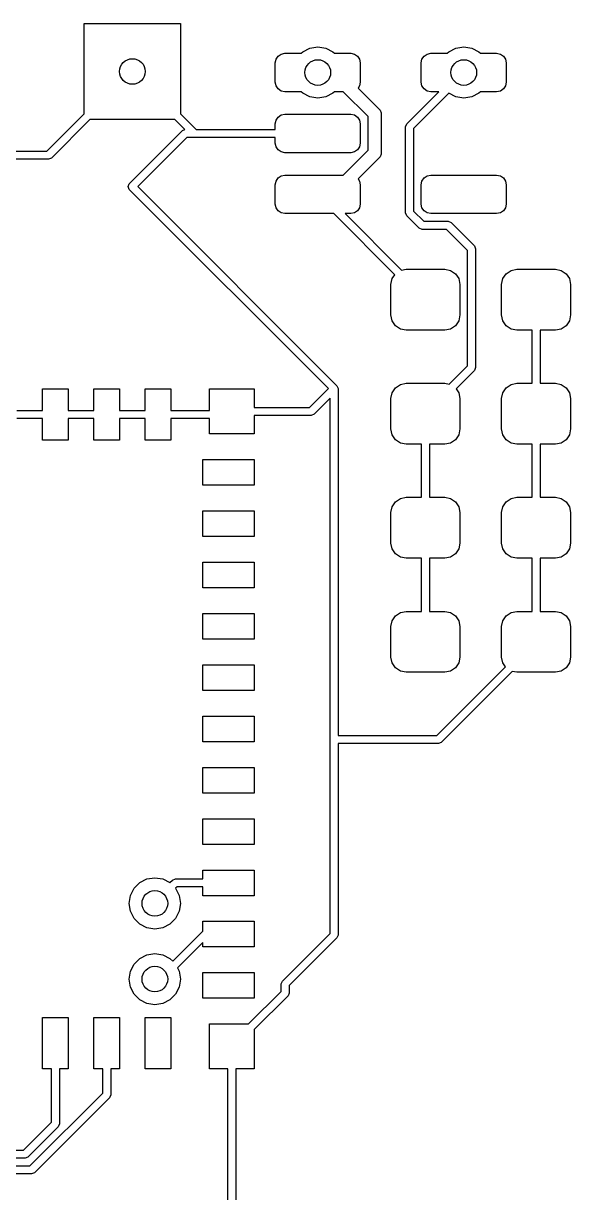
# Model space of a CAD drawing. Extents: x 2.51 to 3.46, y -4.56 to -3.41.
# Drawn here: x 3.119 to 3.455, y -4.128 to -3.41 of the extents above; entities that cross this region are included whole.
import ezdxf

# ---------------------------------------------------------------- set-up
doc = ezdxf.new("R2010")
doc.units = 0
doc.header["$MEASUREMENT"] = 0
doc.layers.add('BLACK', color=7, linetype='CONTINUOUS')

msp = doc.modelspace()

# ---------------------------------------------------------------- linework, layer by layer
at = {"layer": 'BLACK', "linetype": 'CONTINUOUS'}
for p, q in [((3.15669, -3.46597), (3.15669, -3.41039)), ((3.15669, -3.41039), (3.21575, -3.41039)), ((3.21575, -3.41039), (3.21575, -3.46597)), ((3.27437, -3.43239), (3.27565, -3.43047)), ((3.27565, -3.43047), (3.27756, -3.42919)), ((3.27756, -3.42919), (3.27982, -3.42874)), ((3.27982, -3.42874), (3.28981, -3.42874)), ((3.28981, -3.42874), (3.29074, -3.42781)), ((3.29074, -3.42781), (3.29513, -3.42557)), ((3.29513, -3.42557), (3.3, -3.4248)), ((3.3, -3.4248), (3.30487, -3.42557)), ((3.30487, -3.42557), (3.30926, -3.42781)), ((3.30926, -3.42781), (3.31019, -3.42874)), ((3.31019, -3.42874), (3.32018, -3.42874)), ((3.32018, -3.42874), (3.32244, -3.42919)), ((3.32244, -3.42919), (3.32435, -3.43047)), ((3.32435, -3.43047), (3.32563, -3.43239)), ((3.36393, -3.43239), (3.36521, -3.43047)), ((3.36521, -3.43047), (3.36713, -3.42919)), ((3.36713, -3.42919), (3.36939, -3.42874)), ((3.36939, -3.42874), (3.37938, -3.42874)), ((3.37938, -3.42874), (3.38031, -3.42781)), ((3.38031, -3.42781), (3.3847, -3.42557)), ((3.3847, -3.42557), (3.38957, -3.4248)), ((3.38957, -3.4248), (3.39443, -3.42557)), ((3.39443, -3.42557), (3.39882, -3.42781)), ((3.39882, -3.42781), (3.39975, -3.42874)), ((3.39975, -3.42874), (3.40974, -3.42874)), ((3.40974, -3.42874), (3.412, -3.42919)), ((3.412, -3.42919), (3.41392, -3.43047)), ((3.41392, -3.43047), (3.4152, -3.43239)), ((3.27392, -3.43465), (3.27437, -3.43239)), ((3.27392, -3.44646), (3.27392, -3.43465)), ((3.32563, -3.43239), (3.32608, -3.43465)), ((3.32608, -3.43465), (3.32608, -3.44646)), ((3.36348, -3.43465), (3.36393, -3.43239)), ((3.36348, -3.44646), (3.36348, -3.43465)), ((3.4152, -3.43239), (3.41565, -3.43465)), ((3.41565, -3.43465), (3.41565, -3.44646)), ((3.27437, -3.44872), (3.27392, -3.44646)), ((3.27565, -3.45063), (3.27437, -3.44872)), ((3.27756, -3.45191), (3.27565, -3.45063)), ((3.27982, -3.45236), (3.27756, -3.45191)), ((3.32563, -3.44872), (3.3247, -3.45012)), ((3.3247, -3.45012), (3.33816, -3.46358)), ((3.32608, -3.44646), (3.32563, -3.44872)), ((3.36393, -3.44872), (3.36348, -3.44646)), ((3.36521, -3.45063), (3.36393, -3.44872)), ((3.36713, -3.45191), (3.36521, -3.45063)), ((3.36939, -3.45236), (3.36713, -3.45191)), ((3.412, -3.45191), (3.40974, -3.45236)), ((3.41392, -3.45063), (3.412, -3.45191)), ((3.4152, -3.44872), (3.41392, -3.45063)), ((3.41565, -3.44646), (3.4152, -3.44872)), ((3.28981, -3.45236), (3.27982, -3.45236)), ((3.29074, -3.45329), (3.28981, -3.45236)), ((3.29513, -3.45553), (3.29074, -3.45329)), ((3.3, -3.4563), (3.29513, -3.45553)), ((3.30487, -3.45553), (3.3, -3.4563)), ((3.30926, -3.45329), (3.30487, -3.45553)), ((3.31019, -3.45236), (3.30926, -3.45329)), ((3.31553, -3.45236), (3.31019, -3.45236)), ((3.33081, -3.46764), (3.31553, -3.45236)), ((3.35456, -3.47208), (3.37428, -3.45236)), ((3.38031, -3.45329), (3.35876, -3.47484)), ((3.37428, -3.45236), (3.36939, -3.45236)), ((3.3847, -3.45553), (3.38031, -3.45329)), ((3.38031, -3.45329), (3.38031, -3.45329)), ((3.38957, -3.4563), (3.3847, -3.45553)), ((3.39443, -3.45553), (3.38957, -3.4563)), ((3.39882, -3.45329), (3.39443, -3.45553)), ((3.39975, -3.45236), (3.39882, -3.45329)), ((3.40974, -3.45236), (3.39975, -3.45236)), ((3.13382, -3.48884), (3.15669, -3.46597)), ((3.21575, -3.46597), (3.22527, -3.47549)), ((3.27756, -3.46659), (3.27982, -3.46614)), ((3.27982, -3.46614), (3.32018, -3.46614)), ((3.32018, -3.46614), (3.32244, -3.46659)), ((3.33816, -3.46358), (3.33888, -3.46532)), ((3.33888, -3.46532), (3.33888, -3.49059)), ((3.16017, -3.46945), (3.13658, -3.49304)), ((3.21227, -3.46945), (3.16017, -3.46945)), ((3.21841, -3.47559), (3.21227, -3.46945)), ((3.27392, -3.47205), (3.27437, -3.46979)), ((3.27392, -3.47549), (3.27392, -3.47205)), ((3.27437, -3.46979), (3.27565, -3.46787)), ((3.27565, -3.46787), (3.27756, -3.46659)), ((3.32244, -3.46659), (3.32435, -3.46787)), ((3.32435, -3.46787), (3.32563, -3.46979)), ((3.32563, -3.46979), (3.32608, -3.47205)), ((3.32608, -3.47205), (3.32608, -3.48386)), ((3.33081, -3.48826), (3.33081, -3.46764)), ((3.35384, -3.47382), (3.35456, -3.47208)), ((3.1843, -3.50881), (3.2169, -3.47621)), ((3.21966, -3.48041), (3.18952, -3.51055)), ((3.2169, -3.47621), (3.21841, -3.47559)), ((3.22425, -3.48041), (3.21966, -3.48041)), ((3.27392, -3.48041), (3.22425, -3.48041)), ((3.22527, -3.47549), (3.27392, -3.47549)), ((3.27392, -3.48386), (3.27392, -3.48041)), ((3.35384, -3.52668), (3.35384, -3.47382)), ((3.35876, -3.47484), (3.35876, -3.52566)), ((3.27437, -3.48612), (3.27392, -3.48386)), ((3.27565, -3.48803), (3.27437, -3.48612)), ((3.27756, -3.48931), (3.27565, -3.48803)), ((3.32435, -3.48803), (3.32244, -3.48931)), ((3.32563, -3.48612), (3.32435, -3.48803)), ((3.32608, -3.48386), (3.32563, -3.48612)), ((3.07756, -3.48884), (3.13382, -3.48884)), ((3.13484, -3.49376), (3.07756, -3.49376)), ((3.13658, -3.49304), (3.13484, -3.49376)), ((3.27982, -3.48976), (3.27756, -3.48931)), ((3.32018, -3.48976), (3.27982, -3.48976)), ((3.31553, -3.50354), (3.33081, -3.48826)), ((3.32244, -3.48931), (3.32018, -3.48976)), ((3.33816, -3.49233), (3.3247, -3.50579)), ((3.33888, -3.49059), (3.33816, -3.49233)), ((3.18358, -3.51055), (3.1843, -3.50881)), ((3.1843, -3.50881), (3.1843, -3.50881)), ((3.27392, -3.50945), (3.27437, -3.50719)), ((3.27392, -3.52126), (3.27392, -3.50945)), ((3.27437, -3.50719), (3.27565, -3.50527)), ((3.27565, -3.50527), (3.27756, -3.50399)), ((3.27756, -3.50399), (3.27982, -3.50354)), ((3.27982, -3.50354), (3.31553, -3.50354)), ((3.3247, -3.50579), (3.32563, -3.50719)), ((3.32563, -3.50719), (3.32608, -3.50945)), ((3.32608, -3.50945), (3.32608, -3.52126)), ((3.36348, -3.50945), (3.36393, -3.50719)), ((3.36348, -3.52126), (3.36348, -3.50945)), ((3.36393, -3.50719), (3.36521, -3.50527)), ((3.36521, -3.50527), (3.36713, -3.50399)), ((3.36713, -3.50399), (3.36939, -3.50354)), ((3.36939, -3.50354), (3.40974, -3.50354)), ((3.40974, -3.50354), (3.412, -3.50399)), ((3.412, -3.50399), (3.41392, -3.50527)), ((3.41392, -3.50527), (3.4152, -3.50719)), ((3.4152, -3.50719), (3.41565, -3.50945)), ((3.41565, -3.50945), (3.41565, -3.52126)), ((3.1843, -3.51229), (3.18358, -3.51055)), ((3.30652, -3.63451), (3.1843, -3.51229)), ((3.18952, -3.51055), (3.31174, -3.63277)), ((3.27437, -3.52352), (3.27392, -3.52126)), ((3.27565, -3.52544), (3.27437, -3.52352)), ((3.32563, -3.52352), (3.32435, -3.52544)), ((3.32608, -3.52126), (3.32563, -3.52352)), ((3.36393, -3.52352), (3.36348, -3.52126)), ((3.36521, -3.52544), (3.36393, -3.52352)), ((3.4152, -3.52352), (3.41392, -3.52544)), ((3.41565, -3.52126), (3.4152, -3.52352)), ((3.27756, -3.52672), (3.27565, -3.52544)), ((3.27982, -3.52717), (3.27756, -3.52672)), ((3.30973, -3.52717), (3.27982, -3.52717)), ((3.34721, -3.56465), (3.30973, -3.52717)), ((3.32018, -3.52717), (3.31669, -3.52717)), ((3.31669, -3.52717), (3.35139, -3.56186)), ((3.32244, -3.52672), (3.32018, -3.52717)), ((3.32435, -3.52544), (3.32244, -3.52672)), ((3.35456, -3.52842), (3.35384, -3.52668)), ((3.36223, -3.53609), (3.35456, -3.52842)), ((3.35876, -3.52566), (3.36499, -3.53189)), ((3.36713, -3.52672), (3.36521, -3.52544)), ((3.36939, -3.52717), (3.36713, -3.52672)), ((3.40974, -3.52717), (3.36939, -3.52717)), ((3.412, -3.52672), (3.40974, -3.52717)), ((3.41392, -3.52544), (3.412, -3.52672)), ((3.36397, -3.53681), (3.36223, -3.53609)), ((3.37898, -3.53681), (3.36397, -3.53681)), ((3.36499, -3.53189), (3.38, -3.53189)), ((3.39193, -3.54976), (3.37898, -3.53681)), ((3.38, -3.53189), (3.38174, -3.53261)), ((3.38174, -3.53261), (3.39613, -3.547)), ((3.39193, -3.62063), (3.39193, -3.54976)), ((3.39613, -3.547), (3.39685, -3.54874)), ((3.39685, -3.54874), (3.39685, -3.62165)), ((3.34559, -3.56707), (3.34721, -3.56465)), ((3.35139, -3.56186), (3.35423, -3.5613)), ((3.35423, -3.5613), (3.37785, -3.5613)), ((3.37785, -3.5613), (3.38143, -3.56201)), ((3.38143, -3.56201), (3.38447, -3.56404)), ((3.38447, -3.56404), (3.38649, -3.56707)), ((3.41351, -3.56707), (3.41553, -3.56404)), ((3.41553, -3.56404), (3.41857, -3.56201)), ((3.41857, -3.56201), (3.42215, -3.5613)), ((3.42215, -3.5613), (3.44577, -3.5613)), ((3.44577, -3.5613), (3.44935, -3.56201)), ((3.44935, -3.56201), (3.45238, -3.56404)), ((3.45238, -3.56404), (3.45441, -3.56707)), ((3.34488, -3.57065), (3.34559, -3.56707)), ((3.34488, -3.58935), (3.34488, -3.57065)), ((3.38649, -3.56707), (3.3872, -3.57065)), ((3.3872, -3.57065), (3.3872, -3.58935)), ((3.4128, -3.57065), (3.41351, -3.56707)), ((3.4128, -3.58935), (3.4128, -3.57065)), ((3.45441, -3.56707), (3.45512, -3.57065)), ((3.45512, -3.57065), (3.45512, -3.58935)), ((3.34559, -3.59293), (3.34488, -3.58935)), ((3.34762, -3.59596), (3.34559, -3.59293)), ((3.38649, -3.59293), (3.38447, -3.59596)), ((3.3872, -3.58935), (3.38649, -3.59293)), ((3.41351, -3.59293), (3.4128, -3.58935)), ((3.41553, -3.59596), (3.41351, -3.59293)), ((3.45441, -3.59293), (3.45238, -3.59596)), ((3.45512, -3.58935), (3.45441, -3.59293)), ((3.35065, -3.59799), (3.34762, -3.59596)), ((3.35423, -3.5987), (3.35065, -3.59799)), ((3.37785, -3.5987), (3.35423, -3.5987)), ((3.38143, -3.59799), (3.37785, -3.5987)), ((3.38447, -3.59596), (3.38143, -3.59799)), ((3.41857, -3.59799), (3.41553, -3.59596)), ((3.42215, -3.5987), (3.41857, -3.59799)), ((3.4315, -3.5987), (3.42215, -3.5987)), ((3.4315, -3.6313), (3.4315, -3.5987)), ((3.44577, -3.5987), (3.43642, -3.5987)), ((3.43642, -3.5987), (3.43642, -3.6313)), ((3.44935, -3.59799), (3.44577, -3.5987)), ((3.45238, -3.59596), (3.44935, -3.59799)), ((3.3807, -3.63186), (3.39193, -3.62063)), ((3.39613, -3.62339), (3.38487, -3.63465)), ((3.39685, -3.62165), (3.39613, -3.62339)), ((3.35065, -3.63201), (3.35423, -3.6313)), ((3.35423, -3.6313), (3.37785, -3.6313)), ((3.37785, -3.6313), (3.3807, -3.63186)), ((3.41857, -3.63201), (3.42215, -3.6313)), ((3.42215, -3.6313), (3.4315, -3.6313)), ((3.43642, -3.6313), (3.44577, -3.6313)), ((3.44577, -3.6313), (3.44935, -3.63201)), ((3.1311, -3.64809), (3.1311, -3.6348)), ((3.1311, -3.6348), (3.14685, -3.6348)), ((3.14685, -3.6348), (3.14685, -3.64809)), ((3.1626, -3.64809), (3.1626, -3.6348)), ((3.1626, -3.6348), (3.17835, -3.6348)), ((3.17835, -3.6348), (3.17835, -3.64809)), ((3.19409, -3.64809), (3.19409, -3.6348)), ((3.19409, -3.6348), (3.20984, -3.6348)), ((3.20984, -3.6348), (3.20984, -3.64809)), ((3.23346, -3.64809), (3.23346, -3.6348)), ((3.23346, -3.6348), (3.26102, -3.6348)), ((3.26102, -3.6348), (3.26102, -3.64612)), ((3.29491, -3.64612), (3.30652, -3.63451)), ((3.31174, -3.63277), (3.31246, -3.63451)), ((3.31246, -3.63451), (3.31246, -3.84754)), ((3.34488, -3.64065), (3.34559, -3.63707)), ((3.34559, -3.63707), (3.34762, -3.63404)), ((3.34762, -3.63404), (3.35065, -3.63201)), ((3.38487, -3.63465), (3.38649, -3.63707)), ((3.38649, -3.63707), (3.3872, -3.64065)), ((3.4128, -3.64065), (3.41351, -3.63707)), ((3.41351, -3.63707), (3.41553, -3.63404)), ((3.41553, -3.63404), (3.41857, -3.63201)), ((3.44935, -3.63201), (3.45238, -3.63404)), ((3.45238, -3.63404), (3.45441, -3.63707)), ((3.45441, -3.63707), (3.45512, -3.64065)), ((3.30754, -3.64045), (3.29767, -3.65032)), ((3.30754, -3.85), (3.30754, -3.64045)), ((3.34488, -3.65935), (3.34488, -3.64065)), ((3.3872, -3.64065), (3.3872, -3.65935)), ((3.4128, -3.65935), (3.4128, -3.64065)), ((3.45512, -3.64065), (3.45512, -3.65935)), ((3.11535, -3.64809), (3.1311, -3.64809)), ((3.1311, -3.65301), (3.11535, -3.65301)), ((3.1311, -3.6663), (3.1311, -3.65301)), ((3.14685, -3.64809), (3.1626, -3.64809)), ((3.1626, -3.65301), (3.14685, -3.65301)), ((3.14685, -3.65301), (3.14685, -3.6663)), ((3.1626, -3.6663), (3.1626, -3.65301)), ((3.17835, -3.64809), (3.19409, -3.64809)), ((3.19409, -3.65301), (3.17835, -3.65301)), ((3.17835, -3.65301), (3.17835, -3.6663)), ((3.19409, -3.6663), (3.19409, -3.65301)), ((3.20984, -3.64809), (3.23346, -3.64809)), ((3.23346, -3.65301), (3.20984, -3.65301)), ((3.20984, -3.65301), (3.20984, -3.6663)), ((3.23346, -3.66236), (3.23346, -3.65301)), ((3.26102, -3.64612), (3.29491, -3.64612)), ((3.29593, -3.65104), (3.26102, -3.65104)), ((3.26102, -3.65104), (3.26102, -3.66236)), ((3.29767, -3.65032), (3.29593, -3.65104)), ((3.34559, -3.66293), (3.34488, -3.65935)), ((3.3872, -3.65935), (3.38649, -3.66293)), ((3.41351, -3.66293), (3.4128, -3.65935)), ((3.45512, -3.65935), (3.45441, -3.66293)), ((3.14685, -3.6663), (3.1311, -3.6663)), ((3.17835, -3.6663), (3.1626, -3.6663)), ((3.20984, -3.6663), (3.19409, -3.6663)), ((3.26102, -3.66236), (3.23346, -3.66236)), ((3.34762, -3.66596), (3.34559, -3.66293)), ((3.35065, -3.66799), (3.34762, -3.66596)), ((3.38447, -3.66596), (3.38143, -3.66799)), ((3.38649, -3.66293), (3.38447, -3.66596)), ((3.41553, -3.66596), (3.41351, -3.66293)), ((3.41857, -3.66799), (3.41553, -3.66596)), ((3.45238, -3.66596), (3.44935, -3.66799)), ((3.45441, -3.66293), (3.45238, -3.66596)), ((3.35423, -3.6687), (3.35065, -3.66799)), ((3.36358, -3.6687), (3.35423, -3.6687)), ((3.36358, -3.7013), (3.36358, -3.6687)), ((3.37785, -3.6687), (3.3685, -3.6687)), ((3.3685, -3.6687), (3.3685, -3.7013)), ((3.38143, -3.66799), (3.37785, -3.6687)), ((3.42215, -3.6687), (3.41857, -3.66799)), ((3.4315, -3.6687), (3.42215, -3.6687)), ((3.4315, -3.7013), (3.4315, -3.6687)), ((3.44577, -3.6687), (3.43642, -3.6687)), ((3.43642, -3.6687), (3.43642, -3.7013)), ((3.44935, -3.66799), (3.44577, -3.6687)), ((3.22953, -3.69386), (3.22953, -3.67811)), ((3.22953, -3.67811), (3.26102, -3.67811)), ((3.26102, -3.67811), (3.26102, -3.69386)), ((3.26102, -3.69386), (3.22953, -3.69386)), ((3.34762, -3.70404), (3.35065, -3.70201)), ((3.35065, -3.70201), (3.35423, -3.7013)), ((3.35423, -3.7013), (3.36358, -3.7013)), ((3.3685, -3.7013), (3.37785, -3.7013)), ((3.37785, -3.7013), (3.38143, -3.70201)), ((3.38143, -3.70201), (3.38447, -3.70404)), ((3.41553, -3.70404), (3.41857, -3.70201)), ((3.41857, -3.70201), (3.42215, -3.7013)), ((3.42215, -3.7013), (3.4315, -3.7013)), ((3.43642, -3.7013), (3.44577, -3.7013)), ((3.44577, -3.7013), (3.44935, -3.70201)), ((3.44935, -3.70201), (3.45238, -3.70404)), ((3.22953, -3.72535), (3.22953, -3.70961)), ((3.22953, -3.70961), (3.26102, -3.70961)), ((3.26102, -3.70961), (3.26102, -3.72535)), ((3.34488, -3.71065), (3.34559, -3.70707)), ((3.34559, -3.70707), (3.34762, -3.70404)), ((3.38447, -3.70404), (3.38649, -3.70707)), ((3.38649, -3.70707), (3.3872, -3.71065)), ((3.4128, -3.71065), (3.41351, -3.70707)), ((3.41351, -3.70707), (3.41553, -3.70404)), ((3.45238, -3.70404), (3.45441, -3.70707)), ((3.45441, -3.70707), (3.45512, -3.71065)), ((3.34488, -3.72935), (3.34488, -3.71065)), ((3.3872, -3.71065), (3.3872, -3.72935)), ((3.4128, -3.72935), (3.4128, -3.71065)), ((3.45512, -3.71065), (3.45512, -3.72935)), ((3.26102, -3.72535), (3.22953, -3.72535)), ((3.34559, -3.73293), (3.34488, -3.72935)), ((3.3872, -3.72935), (3.38649, -3.73293)), ((3.41351, -3.73293), (3.4128, -3.72935)), ((3.45512, -3.72935), (3.45441, -3.73293)), ((3.34762, -3.73596), (3.34559, -3.73293)), ((3.35065, -3.73799), (3.34762, -3.73596)), ((3.35423, -3.7387), (3.35065, -3.73799)), ((3.36358, -3.7387), (3.35423, -3.7387)), ((3.36358, -3.7713), (3.36358, -3.7387)), ((3.37785, -3.7387), (3.3685, -3.7387)), ((3.3685, -3.7387), (3.3685, -3.7713)), ((3.38143, -3.73799), (3.37785, -3.7387)), ((3.38447, -3.73596), (3.38143, -3.73799)), ((3.38649, -3.73293), (3.38447, -3.73596)), ((3.41553, -3.73596), (3.41351, -3.73293)), ((3.41857, -3.73799), (3.41553, -3.73596)), ((3.42215, -3.7387), (3.41857, -3.73799)), ((3.4315, -3.7387), (3.42215, -3.7387)), ((3.4315, -3.7713), (3.4315, -3.7387)), ((3.44577, -3.7387), (3.43642, -3.7387)), ((3.43642, -3.7387), (3.43642, -3.7713)), ((3.44935, -3.73799), (3.44577, -3.7387)), ((3.45238, -3.73596), (3.44935, -3.73799)), ((3.45441, -3.73293), (3.45238, -3.73596)), ((3.22953, -3.75685), (3.22953, -3.7411)), ((3.22953, -3.7411), (3.26102, -3.7411)), ((3.26102, -3.7411), (3.26102, -3.75685)), ((3.26102, -3.75685), (3.22953, -3.75685)), ((3.22953, -3.78835), (3.22953, -3.7726)), ((3.22953, -3.7726), (3.26102, -3.7726)), ((3.26102, -3.7726), (3.26102, -3.78835)), ((3.34559, -3.77707), (3.34762, -3.77404)), ((3.34762, -3.77404), (3.35065, -3.77201)), ((3.35065, -3.77201), (3.35423, -3.7713)), ((3.35423, -3.7713), (3.36358, -3.7713)), ((3.3685, -3.7713), (3.37785, -3.7713)), ((3.37785, -3.7713), (3.38143, -3.77201)), ((3.38143, -3.77201), (3.38447, -3.77404)), ((3.38447, -3.77404), (3.38649, -3.77707)), ((3.41351, -3.77707), (3.41553, -3.77404)), ((3.41553, -3.77404), (3.41857, -3.77201)), ((3.41857, -3.77201), (3.42215, -3.7713)), ((3.42215, -3.7713), (3.4315, -3.7713)), ((3.43642, -3.7713), (3.44577, -3.7713)), ((3.44577, -3.7713), (3.44935, -3.77201)), ((3.44935, -3.77201), (3.45238, -3.77404)), ((3.45238, -3.77404), (3.45441, -3.77707)), ((3.34488, -3.78065), (3.34559, -3.77707)), ((3.34488, -3.79935), (3.34488, -3.78065)), ((3.38649, -3.77707), (3.3872, -3.78065)), ((3.3872, -3.78065), (3.3872, -3.79935)), ((3.4128, -3.78065), (3.41351, -3.77707)), ((3.4128, -3.79935), (3.4128, -3.78065)), ((3.45441, -3.77707), (3.45512, -3.78065)), ((3.45512, -3.78065), (3.45512, -3.79935)), ((3.26102, -3.78835), (3.22953, -3.78835)), ((3.34559, -3.80293), (3.34488, -3.79935)), ((3.34762, -3.80596), (3.34559, -3.80293)), ((3.38649, -3.80293), (3.38447, -3.80596)), ((3.3872, -3.79935), (3.38649, -3.80293)), ((3.41351, -3.80293), (3.4128, -3.79935)), ((3.41513, -3.80535), (3.41351, -3.80293)), ((3.45441, -3.80293), (3.45238, -3.80596)), ((3.45512, -3.79935), (3.45441, -3.80293)), ((3.22953, -3.81984), (3.22953, -3.80409)), ((3.22953, -3.80409), (3.26102, -3.80409)), ((3.26102, -3.80409), (3.26102, -3.81984)), ((3.35065, -3.80799), (3.34762, -3.80596)), ((3.35423, -3.8087), (3.35065, -3.80799)), ((3.37785, -3.8087), (3.35423, -3.8087)), ((3.37294, -3.84754), (3.41513, -3.80535)), ((3.4193, -3.80814), (3.3757, -3.85174)), ((3.38143, -3.80799), (3.37785, -3.8087)), ((3.38447, -3.80596), (3.38143, -3.80799)), ((3.42215, -3.8087), (3.4193, -3.80814)), ((3.44577, -3.8087), (3.42215, -3.8087)), ((3.44935, -3.80799), (3.44577, -3.8087)), ((3.45238, -3.80596), (3.44935, -3.80799)), ((3.26102, -3.81984), (3.22953, -3.81984)), ((3.22953, -3.85134), (3.22953, -3.83559)), ((3.22953, -3.83559), (3.26102, -3.83559)), ((3.26102, -3.83559), (3.26102, -3.85134)), ((3.26102, -3.85134), (3.22953, -3.85134)), ((3.30754, -3.96898), (3.30754, -3.85)), ((3.31246, -3.84754), (3.37294, -3.84754)), ((3.37396, -3.85246), (3.31246, -3.85246)), ((3.31246, -3.85246), (3.31246, -3.97)), ((3.3757, -3.85174), (3.37396, -3.85246)), ((3.22953, -3.88283), (3.22953, -3.86709)), ((3.22953, -3.86709), (3.26102, -3.86709)), ((3.26102, -3.86709), (3.26102, -3.88283)), ((3.26102, -3.88283), (3.22953, -3.88283)), ((3.22953, -3.91433), (3.22953, -3.89858)), ((3.22953, -3.89858), (3.26102, -3.89858)), ((3.26102, -3.89858), (3.26102, -3.91433)), ((3.26102, -3.91433), (3.22953, -3.91433)), ((3.22953, -3.93549), (3.22953, -3.93008)), ((3.22953, -3.93008), (3.26102, -3.93008)), ((3.26102, -3.93008), (3.26102, -3.94583)), ((3.18726, -3.94129), (3.19074, -3.93781)), ((3.19074, -3.93781), (3.19513, -3.93557)), ((3.19513, -3.93557), (3.2, -3.9348)), ((3.2, -3.9348), (3.20487, -3.93557)), ((3.20487, -3.93557), (3.20926, -3.93781)), ((3.20926, -3.93781), (3.21086, -3.93621)), ((3.20926, -3.93781), (3.20926, -3.93781)), ((3.21086, -3.93621), (3.2126, -3.93549)), ((3.2126, -3.93549), (3.22953, -3.93549)), ((3.18425, -3.95055), (3.18502, -3.94568)), ((3.18502, -3.94568), (3.18726, -3.94129)), ((3.21362, -3.94041), (3.21274, -3.94129)), ((3.21274, -3.94129), (3.21274, -3.94129)), ((3.21274, -3.94129), (3.21498, -3.94568)), ((3.22953, -3.94041), (3.21362, -3.94041)), ((3.21498, -3.94568), (3.21575, -3.95055)), ((3.22953, -3.94583), (3.22953, -3.94041)), ((3.26102, -3.94583), (3.22953, -3.94583)), ((3.18502, -3.95542), (3.18425, -3.95055)), ((3.21575, -3.95055), (3.21498, -3.95542)), ((3.18726, -3.95981), (3.18502, -3.95542)), ((3.19074, -3.96329), (3.18726, -3.95981)), ((3.21274, -3.95981), (3.20926, -3.96329)), ((3.21498, -3.95542), (3.21274, -3.95981)), ((3.22953, -3.96764), (3.22953, -3.96157)), ((3.22953, -3.96157), (3.26102, -3.96157)), ((3.26102, -3.96157), (3.26102, -3.97732)), ((3.19513, -3.96553), (3.19074, -3.96329)), ((3.2, -3.9663), (3.19513, -3.96553)), ((3.20487, -3.96553), (3.2, -3.9663)), ((3.20926, -3.96329), (3.20487, -3.96553)), ((3.21102, -3.98605), (3.22936, -3.96771)), ((3.22936, -3.96771), (3.22953, -3.96764)), ((3.22953, -3.9745), (3.21393, -3.9901)), ((3.22953, -3.97732), (3.22953, -3.9745)), ((3.27826, -3.99826), (3.30754, -3.96898)), ((3.31174, -3.97174), (3.28246, -4.00102)), ((3.31246, -3.97), (3.31174, -3.97174)), ((3.31246, -3.97), (3.31246, -3.97)), ((3.19074, -3.98429), (3.19513, -3.98205)), ((3.19513, -3.98205), (3.2, -3.98128)), ((3.2, -3.98128), (3.20487, -3.98205)), ((3.20487, -3.98205), (3.20926, -3.98429)), ((3.26102, -3.97732), (3.22953, -3.97732)), ((3.18502, -3.99216), (3.18726, -3.98777)), ((3.18726, -3.98777), (3.19074, -3.98429)), ((3.20926, -3.98429), (3.21102, -3.98605)), ((3.21393, -3.9901), (3.21498, -3.99216)), ((3.18425, -3.99703), (3.18502, -3.99216)), ((3.18502, -4.00189), (3.18425, -3.99703)), ((3.21498, -3.99216), (3.21575, -3.99703)), ((3.21575, -3.99703), (3.21498, -4.00189)), ((3.22953, -4.00882), (3.22953, -3.99307)), ((3.22953, -3.99307), (3.26102, -3.99307)), ((3.26102, -3.99307), (3.26102, -4.00882)), ((3.18726, -4.00628), (3.18502, -4.00189)), ((3.21498, -4.00189), (3.21274, -4.00628)), ((3.25754, -4.02457), (3.27754, -4.00457)), ((3.27754, -4), (3.27826, -3.99826)), ((3.27754, -4.00457), (3.27754, -4)), ((3.28246, -4.00102), (3.28246, -4.00559)), ((3.19074, -4.00977), (3.18726, -4.00628)), ((3.19513, -4.012), (3.19074, -4.00977)), ((3.20926, -4.00977), (3.20487, -4.012)), ((3.21274, -4.00628), (3.20926, -4.00977)), ((3.26102, -4.00882), (3.22953, -4.00882)), ((3.28174, -4.00733), (3.26102, -4.02805)), ((3.28246, -4.00559), (3.28174, -4.00733)), ((3.2, -4.01278), (3.19513, -4.012)), ((3.20487, -4.012), (3.2, -4.01278)), ((3.1311, -4.05213), (3.1311, -4.02063)), ((3.1311, -4.02063), (3.14685, -4.02063)), ((3.14685, -4.02063), (3.14685, -4.05213)), ((3.1626, -4.05213), (3.1626, -4.02063)), ((3.1626, -4.02063), (3.17835, -4.02063)), ((3.17835, -4.02063), (3.17835, -4.05213)), ((3.19409, -4.05213), (3.19409, -4.02063)), ((3.19409, -4.02063), (3.20984, -4.02063)), ((3.20984, -4.02063), (3.20984, -4.05213)), ((3.23346, -4.05213), (3.23346, -4.02457)), ((3.23346, -4.02457), (3.25754, -4.02457)), ((3.26102, -4.02805), (3.26102, -4.05213)), ((3.13652, -4.05213), (3.1311, -4.05213)), ((3.13652, -4.08493), (3.13652, -4.05213)), ((3.14685, -4.05213), (3.14144, -4.05213)), ((3.14144, -4.05213), (3.14144, -4.08595)), ((3.16801, -4.05213), (3.1626, -4.05213)), ((3.16801, -4.06707), (3.16801, -4.05213)), ((3.17835, -4.05213), (3.17293, -4.05213)), ((3.17293, -4.05213), (3.17293, -4.06809)), ((3.20984, -4.05213), (3.19409, -4.05213)), ((3.24478, -4.05213), (3.23346, -4.05213)), ((3.24478, -4.15213), (3.24478, -4.05213)), ((3.26102, -4.05213), (3.2497, -4.05213)), ((3.2497, -4.05213), (3.2497, -4.15315)), ((3.12337, -4.11171), (3.16801, -4.06707)), ((3.17293, -4.06809), (3.17221, -4.06983)), ((3.17221, -4.06983), (3.12613, -4.11591)), ((3.11938, -4.10207), (3.13652, -4.08493)), ((3.14072, -4.08769), (3.12213, -4.10627)), ((3.14144, -4.08595), (3.14072, -4.08769)), ((2.72759, -4.10207), (3.11938, -4.10207)), ((2.71755, -4.11171), (3.12337, -4.11171)), ((3.12039, -4.10699), (2.72657, -4.10699)), ((3.12213, -4.10627), (3.12039, -4.10699)), ((3.12439, -4.11663), (2.71654, -4.11663)), ((3.12613, -4.11591), (3.12439, -4.11663))]:
    msp.add_line(p, q, dxfattribs=at)
at = {"layer": 'BLACK'}
for centre in [(3.18622, -3.43992), (3.3, -3.44055), (3.38957, -3.44055), (3.2, -3.95055), (3.2, -3.99703)]:
    msp.add_circle(centre, 0.00787, dxfattribs=at)

doc.saveas('drawing.dxf')
